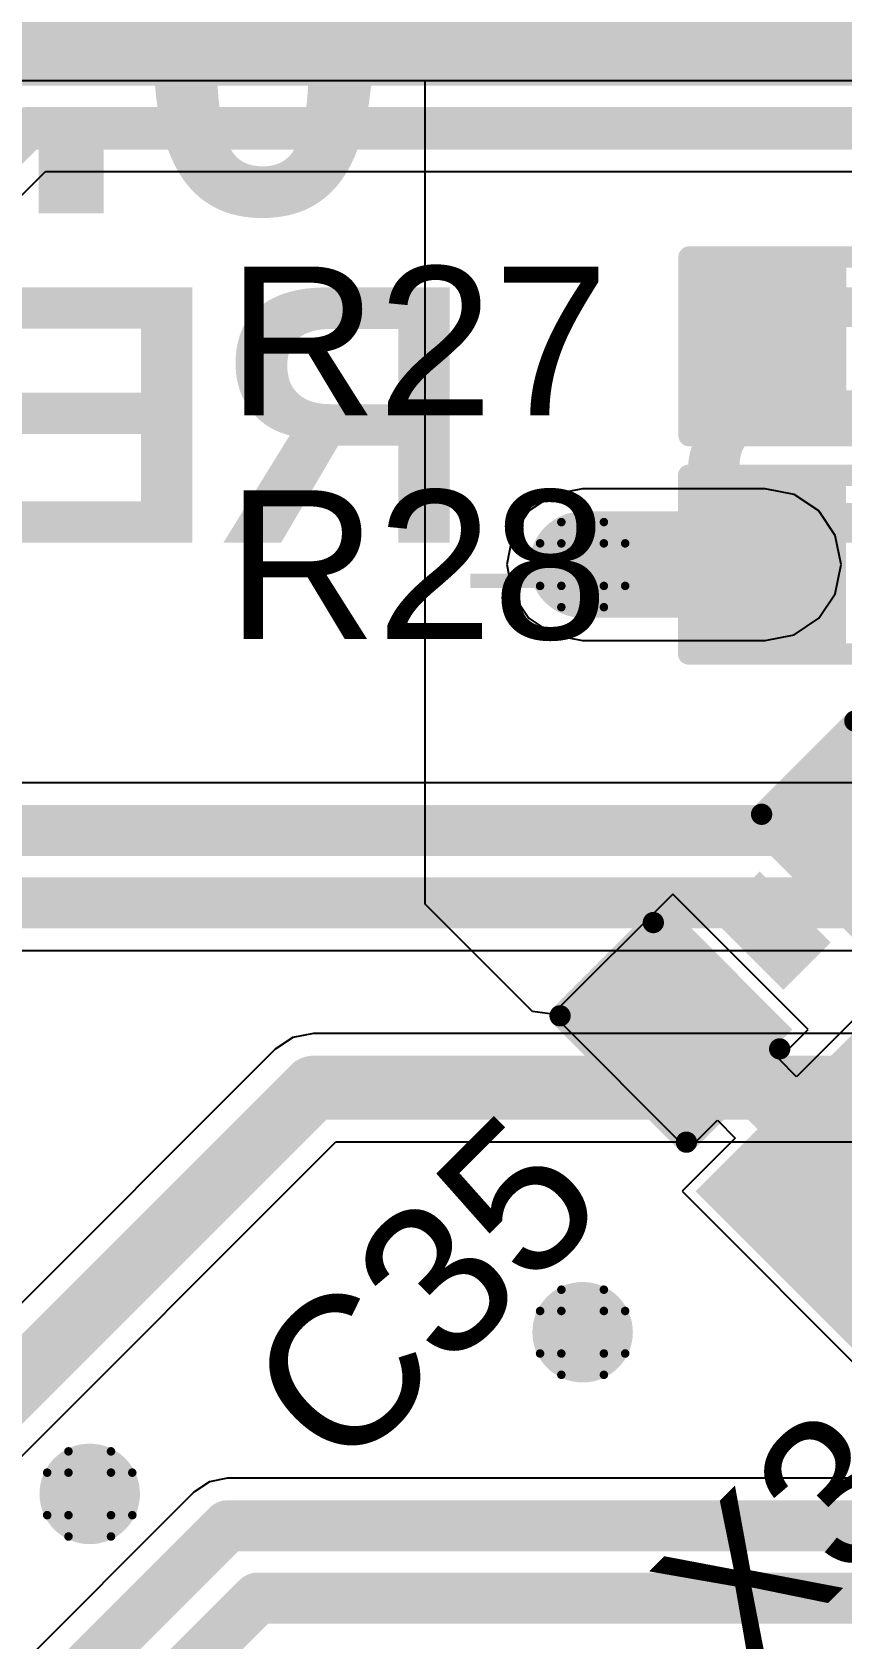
# Model space of a CAD drawing. Header units: inches. Extents: x -25 to 271, y -41 to 15.
# Drawn here: x 28.87 to 33.7, y -3.05 to 6.54 of the extents above; entities that cross this region are included whole.
import ezdxf

# ---------------------------------------------------------------- set-up
doc = ezdxf.new("R2010")
doc.units = ezdxf.units.IN
for name, color, linetype in [('Bottom Layer', 5, 'Continuous'), ('Bottom Overlay', 54, 'Continuous'), ('Drill Drawing', 1, 'Continuous'), ('Top Glue Points', 56, 'Continuous'), ('Top Layer', 1, 'Continuous'), ('Top Overlay', 2, 'Continuous'), ('Top Paste', 8, 'Continuous'), ('Top Solder', 216, 'Continuous'), ('Via Holes', 16, 'Continuous')]:
    doc.layers.add(name, color=color, linetype=linetype)
doc.styles.add('Arial', font='', dxfattribs={"height": 0.2})
doc.styles.add('Arial_Bold', font='', dxfattribs={"height": 0.2})
doc.styles.get('Arial').set_extended_font_data('Arial')
doc.styles.get('Arial_Bold').set_extended_font_data('Arial', bold=True)

# ---------------------------------------------------------------- blocks, each defined once
blk = doc.blocks.new('CAP_0603_52')
at = {"layer": 'Top Layer'}
for points in [[(-0.381, 0.4445), (-0.381, -0.4445), (-1.143, -0.4445), (-1.143, 0.4445)], [(1.143, 0.4445), (1.143, -0.4445), (0.381, -0.4445), (0.381, 0.4445)]]:
    blk.add_hatch(color=1, dxfattribs=at).paths.add_polyline_path(points)
at = {"layer": 'Top Paste'}
for points in [[(-0.381, 0.4445), (-0.381, -0.4445), (-1.143, -0.4445), (-1.143, 0.4445)], [(1.143, 0.4445), (1.143, -0.4445), (0.381, -0.4445), (0.381, 0.4445)]]:
    blk.add_hatch(color=8, dxfattribs=at).paths.add_polyline_path(points)
at = {"layer": 'Top Solder'}
for points in [[(-0.321, 0.5045), (-0.321, -0.5045), (-1.203, -0.5045), (-1.203, 0.5045)], [(1.203, 0.5045), (1.203, -0.5045), (0.321, -0.5045), (0.321, 0.5045)]]:
    blk.add_hatch(color=216, dxfattribs=at).paths.add_polyline_path(points)
at = {"layer": 'Top Overlay', "const_width": 0.127}
for points in [[(-1.2446, 0.5334), (-0.4572, 0.5334)], [(-1.2446, 0.5334), (-1.2446, -0.5334)], [(0.4572, 0.5334), (1.2446, 0.5334)], [(1.2446, 0.5334), (1.2446, -0.5334)], [(-1.2446, -0.5334), (-0.4572, -0.5334)], [(0.4572, -0.5334), (1.2446, -0.5334)]]:
    blk.add_lwpolyline(points, dxfattribs=at)
at = {"layer": 'Top Overlay', "const_width": 0.0635}
for points in [[(-1.2764, 0.5334, 1), (-1.2128, 0.5334, 1)], [(-1.2764, 0.5334, 1), (-1.2128, 0.5334, 1)], [(-0.4889, 0.5334, 1), (-0.4254, 0.5334, 1)], [(0.4254, 0.5334, 1), (0.4889, 0.5334, 1)], [(1.2128, 0.5334, 1), (1.2764, 0.5334, 1)], [(1.2128, 0.5334, 1), (1.2764, 0.5334, 1)], [(-1.2764, -0.5334, 1), (-1.2128, -0.5334, 1)], [(-1.2764, -0.5334, 1), (-1.2128, -0.5334, 1)], [(-0.4889, -0.5334, 1), (-0.4254, -0.5334, 1)], [(0.4254, -0.5334, 1), (0.4889, -0.5334, 1)], [(1.2128, -0.5334, 1), (1.2764, -0.5334, 1)], [(1.2128, -0.5334, 1), (1.2764, -0.5334, 1)]]:
    blk.add_lwpolyline(points, format="xyb", close=True, dxfattribs=at)
blk = doc.blocks.new('RES_0603_121')
at = {"layer": 'Top Layer'}
for points in [[(-0.381, 0.4445), (-0.381, -0.4445), (-1.143, -0.4445), (-1.143, 0.4445)], [(1.143, 0.4445), (1.143, -0.4445), (0.381, -0.4445), (0.381, 0.4445)]]:
    blk.add_hatch(color=1, dxfattribs=at).paths.add_polyline_path(points)
at = {"layer": 'Top Paste'}
for points in [[(-0.381, 0.4445), (-0.381, -0.4445), (-1.143, -0.4445), (-1.143, 0.4445)], [(1.143, 0.4445), (1.143, -0.4445), (0.381, -0.4445), (0.381, 0.4445)]]:
    blk.add_hatch(color=8, dxfattribs=at).paths.add_polyline_path(points)
at = {"layer": 'Top Solder'}
for points in [[(-0.2794, 0.5461), (-0.2794, -0.5461), (-1.2446, -0.5461), (-1.2446, 0.5461)], [(1.2446, 0.5461), (1.2446, -0.5461), (0.2794, -0.5461), (0.2794, 0.5461)]]:
    blk.add_hatch(color=216, dxfattribs=at).paths.add_polyline_path(points)
at = {"layer": 'Top Overlay', "const_width": 0.127}
for points in [[(-1.2192, -0.5334), (-1.2192, 0.5334)], [(-1.2192, 0.5334), (1.2192, 0.5334)], [(1.2192, -0.5334), (1.2192, 0.5334)], [(-1.2192, -0.5334), (1.2192, -0.5334)]]:
    blk.add_lwpolyline(points, dxfattribs=at)
at = {"layer": 'Top Overlay', "const_width": 0.0635}
for points in [[(-1.25095, 0.5334, 1), (-1.18745, 0.5334, 1)], [(-1.25095, 0.5334, 1), (-1.18745, 0.5334, 1)], [(1.18745, 0.5334, 1), (1.25095, 0.5334, 1)], [(1.18745, 0.5334, 1), (1.25095, 0.5334, 1)], [(-1.25095, -0.5334, 1), (-1.18745, -0.5334, 1)], [(-1.25095, -0.5334, 1), (-1.18745, -0.5334, 1)], [(1.18745, -0.5334, 1), (1.25095, -0.5334, 1)], [(1.18745, -0.5334, 1), (1.25095, -0.5334, 1)]]:
    blk.add_lwpolyline(points, format="xyb", close=True, dxfattribs=at)
blk = doc.blocks.new('RES_0603_122')
at = {"layer": 'Top Layer'}
for points in [[(-0.381, 0.4445), (-0.381, -0.4445), (-1.143, -0.4445), (-1.143, 0.4445)], [(1.143, 0.4445), (1.143, -0.4445), (0.381, -0.4445), (0.381, 0.4445)]]:
    blk.add_hatch(color=1, dxfattribs=at).paths.add_polyline_path(points)
at = {"layer": 'Top Paste'}
for points in [[(-0.381, 0.4445), (-0.381, -0.4445), (-1.143, -0.4445), (-1.143, 0.4445)], [(1.143, 0.4445), (1.143, -0.4445), (0.381, -0.4445), (0.381, 0.4445)]]:
    blk.add_hatch(color=8, dxfattribs=at).paths.add_polyline_path(points)
at = {"layer": 'Top Solder'}
for points in [[(-0.2794, 0.5461), (-0.2794, -0.5461), (-1.2446, -0.5461), (-1.2446, 0.5461)], [(1.2446, 0.5461), (1.2446, -0.5461), (0.2794, -0.5461), (0.2794, 0.5461)]]:
    blk.add_hatch(color=216, dxfattribs=at).paths.add_polyline_path(points)
at = {"layer": 'Top Overlay', "const_width": 0.127}
for points in [[(-1.2192, -0.5334), (-1.2192, 0.5334)], [(-1.2192, 0.5334), (1.2192, 0.5334)], [(1.2192, -0.5334), (1.2192, 0.5334)], [(-1.2192, -0.5334), (1.2192, -0.5334)]]:
    blk.add_lwpolyline(points, dxfattribs=at)
at = {"layer": 'Top Overlay', "const_width": 0.0635}
for points in [[(-1.25095, 0.5334, 1), (-1.18745, 0.5334, 1)], [(-1.25095, 0.5334, 1), (-1.18745, 0.5334, 1)], [(1.18745, 0.5334, 1), (1.25095, 0.5334, 1)], [(1.18745, 0.5334, 1), (1.25095, 0.5334, 1)], [(-1.25095, -0.5334, 1), (-1.18745, -0.5334, 1)], [(-1.25095, -0.5334, 1), (-1.18745, -0.5334, 1)], [(1.18745, -0.5334, 1), (1.25095, -0.5334, 1)], [(1.18745, -0.5334, 1), (1.25095, -0.5334, 1)]]:
    blk.add_lwpolyline(points, format="xyb", close=True, dxfattribs=at)
blk = doc.blocks.new('MCSJK_7U_24_00_12_10_60_B_10_129')
at = {"layer": 'Top Layer'}
for points in [[(-1.8, 1.45), (-0.4, 1.45), (-0.4, 0.25), (-1.8, 0.25)], [(0.4, 1.45), (1.8, 1.45), (1.8, 0.25), (0.4, 0.25)], [(-1.8, -0.25), (-0.4, -0.25), (-0.4, -1.45), (-1.8, -1.45)], [(0.4, -0.25), (1.8, -0.25), (1.8, -1.45), (0.4, -1.45)]]:
    blk.add_hatch(color=1, dxfattribs=at).paths.add_polyline_path(points)
at = {"layer": 'Top Paste'}
for points in [[(-1.8, 1.45), (-0.4, 1.45), (-0.4, 0.25), (-1.8, 0.25)], [(0.4, 1.45), (1.8, 1.45), (1.8, 0.25), (0.4, 0.25)], [(-1.8, -0.25), (-0.4, -0.25), (-0.4, -1.45), (-1.8, -1.45)], [(0.4, -0.25), (1.8, -0.25), (1.8, -1.45), (0.4, -1.45)]]:
    blk.add_hatch(color=8, dxfattribs=at).paths.add_polyline_path(points)
at = {"layer": 'Top Solder'}
for points in [[(-1.87, 1.52), (-0.33, 1.52), (-0.33, 0.18), (-1.87, 0.18)], [(0.33, 1.52), (1.87, 1.52), (1.87, 0.18), (0.33, 0.18)], [(-1.87, -0.18), (-0.33, -0.18), (-0.33, -1.52), (-1.87, -1.52)], [(0.33, -0.18), (1.87, -0.18), (1.87, -1.52), (0.33, -1.52)]]:
    blk.add_hatch(color=216, dxfattribs=at).paths.add_polyline_path(points)
at = {"layer": 'Top Overlay', "const_width": 0.127}
for points in [[(0.2032, 1.2954), (-0.2032, 1.2954)], [(-1.651, 0.1016), (-1.651, -0.0508)], [(1.651, 0.1016), (1.651, -0.0508)], [(-2.0574, -0.7112), (-1.9304, -0.8382)], [(-2.0574, -0.7112), (-2.0574, -0.9652)], [(-1.9304, -0.8382), (-2.0574, -0.9652)], [(0.2032, -1.2954), (-0.2032, -1.2954)]]:
    blk.add_lwpolyline(points, dxfattribs=at)
at = {"layer": 'Top Overlay', "const_width": 0.0635}
for points in [[(-0.2349, 1.2954, 1), (-0.1714, 1.2954, 1)], [(0.1714, 1.2954, 1), (0.2349, 1.2954, 1)], [(-1.6827, 0.1016, 1), (-1.6193, 0.1016, 1)], [(1.6193, 0.1016, 1), (1.6827, 0.1016, 1)], [(-1.6827, -0.0508, 1), (-1.6193, -0.0508, 1)], [(1.6193, -0.0508, 1), (1.6827, -0.0508, 1)], [(-2.0892, -0.7112, 1), (-2.0257, -0.7112, 1)], [(-2.0892, -0.7112, 1), (-2.0257, -0.7112, 1)], [(-1.9622, -0.8382, 1), (-1.8986, -0.8382, 1)], [(-1.9622, -0.8382, 1), (-1.8986, -0.8382, 1)], [(-2.0892, -0.9652, 1), (-2.0257, -0.9652, 1)], [(-2.0892, -0.9652, 1), (-2.0257, -0.9652, 1)], [(-0.2349, -1.2954, 1), (-0.1714, -1.2954, 1)], [(0.1714, -1.2954, 1), (0.2349, -1.2954, 1)]]:
    blk.add_lwpolyline(points, format="xyb", close=True, dxfattribs=at)

msp = doc.modelspace()

# ---------------------------------------------------------------- hatches: boundary and pattern name
at = {"layer": 'Bottom Layer'}
h = msp.add_hatch(color=5, dxfattribs=at)
edge = h.paths.add_edge_path()
edge.add_arc((32.153, 3.3637), 0.3, 0, 360)
h = msp.add_hatch(color=5, dxfattribs=at)
edge = h.paths.add_edge_path()
edge.add_arc((32.153, -1.2192), 0.3, 0, 360)
h = msp.add_hatch(color=5, dxfattribs=at)
edge = h.paths.add_edge_path()
edge.add_arc((29.21, -2.1844), 0.3, 0, 360)
at = {"layer": 'Top Glue Points'}
msp.add_hatch(color=56, dxfattribs=at).paths.add_polyline_path([(33.351, 0.8247), (33.6337, 1.1074), (33.2095, 1.5316), (32.9268, 1.2489)])
at = {"layer": 'Top Layer'}
h = msp.add_hatch(color=1, dxfattribs=at)
edge = h.paths.add_edge_path()
edge.add_arc((32.153, 3.3637), 0.3, 0, 360)
h = msp.add_hatch(color=1, dxfattribs=at)
edge = h.paths.add_edge_path()
edge.add_arc((32.153, -1.2192), 0.3, 0, 360)
h = msp.add_hatch(color=1, dxfattribs=at)
edge = h.paths.add_edge_path()
edge.add_arc((29.21, -2.1844), 0.3, 0, 360)
at = {"layer": 'Via Holes'}
h = msp.add_hatch(color=7, dxfattribs=at)
edge = h.paths.add_edge_path()
edge.add_arc((32.153, 3.3637), 0.15, 0, 360)
h = msp.add_hatch(color=7, dxfattribs=at)
edge = h.paths.add_edge_path()
edge.add_arc((32.153, -1.2192), 0.15, 0, 360)
h = msp.add_hatch(color=7, dxfattribs=at)
edge = h.paths.add_edge_path()
edge.add_arc((29.21, -2.1844), 0.15, 0, 360)

# ---------------------------------------------------------------- linework, layer by layer
at = {"layer": 'Bottom Layer'}
for p, q in [((26.8479, 3.6113), (28.9467, 5.71)), ((28.9467, 5.71), (50.5951, 5.71)), ((35.9275, 2.0615), (28.1882, 2.0615)), ((28.4851, 1.06), (35.9439, 1.06)), ((30.4225, 0.5405), (30.3174, 0.4703)), ((30.5463, 0.5652), (30.4225, 0.5405)), ((37.2782, 0.5652), (30.5463, 0.5652)), ((30.3174, 0.4703), (21.9199, -7.9272)), ((22.4725, -8.2902), (30.6804, -0.0823)), ((30.6804, -0.0823), (38.461, -0.0823)), ((30.0335, -2.09), (29.9245, -2.1117)), ((42.7534, -2.09), (30.0335, -2.09)), ((30.0335, -2.09), (30.0335, -2.09)), ((29.8321, -2.1735), (23.1571, -8.8484)), ((29.9245, -2.1117), (29.8321, -2.1735)), ((29.8321, -2.1735), (29.8321, -2.1735))]:
    msp.add_line(p, q, dxfattribs=at)
for points, const_width in [([(28.2171, 6.35), (51.9817, 6.35)], 0.254), ([(26.6648, 3.7944), (28.8394, 5.969)], 0.254), ([(28.8394, 5.969), (50.7023, 5.969)], 0.254), ([(28.1882, 1.7766), (36.1047, 1.7766)], 0.3048), ([(28.3671, 1.3448), (36.1225, 1.3448)], 0.3048), ([(22.1488, -8.1561), (30.5463, 0.2414)], 0.381), ([(30.5463, 0.2414), (39.7295, 0.2414)], 0.381), ([(23.3586, -9.0499), (30.0335, -2.3749)], 0.3048), ([(30.0335, -2.3749), (43.0111, -2.3749)], 0.3048), ([(23.7904, -9.2287), (30.2124, -2.8067)], 0.3048), ([(30.2124, -2.8067), (43.19, -2.8067)], 0.3048)]:
    msp.add_lwpolyline(points, dxfattribs=dict(at, const_width=const_width))
for points, const_width in [([(28.7759, 5.969, 1), (28.9029, 5.969, 1)], 0.127), ([(28.7759, 5.969, 1), (28.9029, 5.969, 1)], 0.127), ([(30.4511, 0.2414, 1), (30.6416, 0.2414, 1)], 0.1905), ([(30.4511, 0.2414, 1), (30.6416, 0.2414, 1)], 0.1905), ([(29.9573, -2.3749, 1), (30.1097, -2.3749, 1)], 0.1524), ([(29.9573, -2.3749, 1), (30.1097, -2.3749, 1)], 0.1524), ([(30.1362, -2.8067, 1), (30.2886, -2.8067, 1)], 0.1524), ([(30.1362, -2.8067, 1), (30.2886, -2.8067, 1)], 0.1524)]:
    msp.add_lwpolyline(points, format="xyb", close=True, dxfattribs=dict(at, const_width=const_width))
at = {"layer": 'Drill Drawing', "const_width": 0.0508}
for points in [[(32.026, 3.4907), (32.026, 3.6177)], [(32.026, 3.6177), (32.28, 3.6177)], [(32.28, 3.4907), (32.28, 3.6177)], [(31.899, 3.2367), (31.899, 3.4907)], [(31.899, 3.4907), (32.026, 3.4907)], [(32.28, 3.4907), (32.407, 3.4907)], [(32.407, 3.2367), (32.407, 3.4907)], [(31.899, 3.2367), (32.026, 3.2367)], [(32.026, 3.1097), (32.026, 3.2367)], [(32.28, 3.2367), (32.407, 3.2367)], [(32.28, 3.1097), (32.28, 3.2367)], [(32.026, 3.1097), (32.28, 3.1097)], [(32.026, -1.0922), (32.026, -0.9652)], [(32.026, -0.9652), (32.28, -0.9652)], [(32.28, -1.0922), (32.28, -0.9652)], [(31.899, -1.3462), (31.899, -1.0922)], [(31.899, -1.0922), (32.026, -1.0922)], [(32.28, -1.0922), (32.407, -1.0922)], [(32.407, -1.3462), (32.407, -1.0922)], [(31.899, -1.3462), (32.026, -1.3462)], [(32.026, -1.4732), (32.026, -1.3462)], [(32.28, -1.3462), (32.407, -1.3462)], [(32.28, -1.4732), (32.28, -1.3462)], [(32.026, -1.4732), (32.28, -1.4732)], [(29.083, -2.0574), (29.083, -1.9304)], [(29.083, -1.9304), (29.337, -1.9304)], [(29.337, -2.0574), (29.337, -1.9304)], [(28.956, -2.3114), (28.956, -2.0574)], [(28.956, -2.0574), (29.083, -2.0574)], [(29.337, -2.0574), (29.464, -2.0574)], [(29.464, -2.3114), (29.464, -2.0574)], [(28.956, -2.3114), (29.083, -2.3114)], [(29.083, -2.4384), (29.083, -2.3114)], [(29.337, -2.3114), (29.464, -2.3114)], [(29.337, -2.4384), (29.337, -2.3114)], [(29.083, -2.4384), (29.337, -2.4384)]]:
    msp.add_lwpolyline(points, dxfattribs=at)
at = {"layer": 'Drill Drawing', "const_width": 0.0254}
for points in [[(32.0133, 3.6177, 1), (32.0387, 3.6177, 1)], [(32.0133, 3.6177, 1), (32.0387, 3.6177, 1)], [(32.2673, 3.6177, 1), (32.2927, 3.6177, 1)], [(32.2673, 3.6177, 1), (32.2927, 3.6177, 1)], [(31.8863, 3.4907, 1), (31.9117, 3.4907, 1)], [(31.8863, 3.4907, 1), (31.9117, 3.4907, 1)], [(32.0133, 3.4907, 1), (32.0387, 3.4907, 1)], [(32.0133, 3.4907, 1), (32.0387, 3.4907, 1)], [(32.2673, 3.4907, 1), (32.2927, 3.4907, 1)], [(32.2673, 3.4907, 1), (32.2927, 3.4907, 1)], [(32.3943, 3.4907, 1), (32.4197, 3.4907, 1)], [(32.3943, 3.4907, 1), (32.4197, 3.4907, 1)], [(31.8863, 3.2367, 1), (31.9117, 3.2367, 1)], [(31.8863, 3.2367, 1), (31.9117, 3.2367, 1)], [(32.0133, 3.2367, 1), (32.0387, 3.2367, 1)], [(32.0133, 3.2367, 1), (32.0387, 3.2367, 1)], [(32.2673, 3.2367, 1), (32.2927, 3.2367, 1)], [(32.2673, 3.2367, 1), (32.2927, 3.2367, 1)], [(32.3943, 3.2367, 1), (32.4197, 3.2367, 1)], [(32.3943, 3.2367, 1), (32.4197, 3.2367, 1)], [(32.0133, 3.1097, 1), (32.0387, 3.1097, 1)], [(32.0133, 3.1097, 1), (32.0387, 3.1097, 1)], [(32.2673, 3.1097, 1), (32.2927, 3.1097, 1)], [(32.2673, 3.1097, 1), (32.2927, 3.1097, 1)], [(32.0133, -0.9652, 1), (32.0387, -0.9652, 1)], [(32.0133, -0.9652, 1), (32.0387, -0.9652, 1)], [(32.2673, -0.9652, 1), (32.2927, -0.9652, 1)], [(32.2673, -0.9652, 1), (32.2927, -0.9652, 1)], [(31.8863, -1.0922, 1), (31.9117, -1.0922, 1)], [(31.8863, -1.0922, 1), (31.9117, -1.0922, 1)], [(32.0133, -1.0922, 1), (32.0387, -1.0922, 1)], [(32.0133, -1.0922, 1), (32.0387, -1.0922, 1)], [(32.2673, -1.0922, 1), (32.2927, -1.0922, 1)], [(32.2673, -1.0922, 1), (32.2927, -1.0922, 1)], [(32.3943, -1.0922, 1), (32.4197, -1.0922, 1)], [(32.3943, -1.0922, 1), (32.4197, -1.0922, 1)], [(31.8863, -1.3462, 1), (31.9117, -1.3462, 1)], [(31.8863, -1.3462, 1), (31.9117, -1.3462, 1)], [(32.0133, -1.3462, 1), (32.0387, -1.3462, 1)], [(32.0133, -1.3462, 1), (32.0387, -1.3462, 1)], [(32.2673, -1.3462, 1), (32.2927, -1.3462, 1)], [(32.2673, -1.3462, 1), (32.2927, -1.3462, 1)], [(32.3943, -1.3462, 1), (32.4197, -1.3462, 1)], [(32.3943, -1.3462, 1), (32.4197, -1.3462, 1)], [(32.0133, -1.4732, 1), (32.0387, -1.4732, 1)], [(32.0133, -1.4732, 1), (32.0387, -1.4732, 1)], [(32.2673, -1.4732, 1), (32.2927, -1.4732, 1)], [(32.2673, -1.4732, 1), (32.2927, -1.4732, 1)], [(29.0703, -1.9304, 1), (29.0957, -1.9304, 1)], [(29.0703, -1.9304, 1), (29.0957, -1.9304, 1)], [(29.3243, -1.9304, 1), (29.3497, -1.9304, 1)], [(29.3243, -1.9304, 1), (29.3497, -1.9304, 1)], [(28.9433, -2.0574, 1), (28.9687, -2.0574, 1)], [(28.9433, -2.0574, 1), (28.9687, -2.0574, 1)], [(29.0703, -2.0574, 1), (29.0957, -2.0574, 1)], [(29.0703, -2.0574, 1), (29.0957, -2.0574, 1)], [(29.3243, -2.0574, 1), (29.3497, -2.0574, 1)], [(29.3243, -2.0574, 1), (29.3497, -2.0574, 1)], [(29.4513, -2.0574, 1), (29.4767, -2.0574, 1)], [(29.4513, -2.0574, 1), (29.4767, -2.0574, 1)], [(28.9433, -2.3114, 1), (28.9687, -2.3114, 1)], [(28.9433, -2.3114, 1), (28.9687, -2.3114, 1)], [(29.0703, -2.3114, 1), (29.0957, -2.3114, 1)], [(29.0703, -2.3114, 1), (29.0957, -2.3114, 1)], [(29.3243, -2.3114, 1), (29.3497, -2.3114, 1)], [(29.3243, -2.3114, 1), (29.3497, -2.3114, 1)], [(29.4513, -2.3114, 1), (29.4767, -2.3114, 1)], [(29.4513, -2.3114, 1), (29.4767, -2.3114, 1)], [(29.0703, -2.4384, 1), (29.0957, -2.4384, 1)], [(29.0703, -2.4384, 1), (29.0957, -2.4384, 1)], [(29.3243, -2.4384, 1), (29.3497, -2.4384, 1)], [(29.3243, -2.4384, 1), (29.3497, -2.4384, 1)]]:
    msp.add_lwpolyline(points, format="xyb", close=True, dxfattribs=at)
at = {"layer": 'Top Layer'}
for p, q in [((-3.8269, 6.2537), (40.5796, 6.2537)), ((31.212, 1.337), (31.212, 6.2537)), ((31.212, 6.2537), (40.5796, 6.2537)), ((31.9796, 3.7824), (31.8326, 3.6841)), ((32.153, 3.8169), (31.9796, 3.7824)), ((33.2431, 3.8169), (32.153, 3.8169)), ((33.4166, 3.7824), (33.2431, 3.8169)), ((33.5636, 3.6841), (33.4166, 3.7824)), ((31.8326, 3.6841), (31.7343, 3.5371)), ((33.6618, 3.5371), (33.5636, 3.6841)), ((31.7343, 3.5371), (31.6998, 3.3637)), ((33.6963, 3.3637), (33.6618, 3.5371)), ((31.6998, 3.3637), (31.7343, 3.1902)), ((33.6618, 3.1902), (33.6963, 3.3637)), ((31.7343, 3.1902), (31.8326, 3.0432)), ((33.5636, 3.0432), (33.6618, 3.1902)), ((31.8326, 3.0432), (31.9796, 2.945)), ((33.4166, 2.945), (33.5636, 3.0432)), ((31.9796, 2.945), (32.153, 2.9105)), ((32.153, 2.9105), (33.2431, 2.9105)), ((33.2431, 2.9105), (33.4166, 2.945)), ((32.6919, 1.3973), (31.9734, 0.6789)), ((32.6919, 1.3973), (31.9734, 0.6789)), ((33.5001, 0.5891), (32.6919, 1.3973)), ((33.5001, 0.5891), (32.6919, 1.3973)), ((31.8534, 0.6956), (31.212, 1.337)), ((31.9734, 0.6789), (31.8534, 0.6956)), ((31.9734, 0.6789), (32.7817, -0.1293)), ((33.324, 0.413), (33.5001, 0.5891)), ((33.324, 0.413), (33.5001, 0.5891)), ((33.7751, 0.6505), (33.4308, 0.3062)), ((33.7751, 0.6505), (33.4308, 0.3062)), ((33.4308, 0.3062), (33.324, 0.413)), ((33.4308, 0.3062), (33.324, 0.413)), ((32.7817, -0.1293), (32.9577, 0.0468)), ((32.9577, 0.0468), (33.0646, -0.0601)), ((33.0646, -0.0601), (32.747, -0.3776)), ((32.747, -0.3776), (33.9166, -1.5472))]:
    msp.add_line(p, q, dxfattribs=at)
for points, const_width in [([(-3.9341, 6.5127), (48.572, 6.5127)], 0.254), ([(32.153, 3.3637), (33.2431, 3.3637)], 0.635), ([(32.9908, 0.38), (33.8325, -0.4617)], 0.254)]:
    msp.add_lwpolyline(points, dxfattribs=dict(at, const_width=const_width))
for points, const_width in [([(31.9943, 3.3637, 1), (32.3118, 3.3637, 1)], 0.3175), ([(33.0844, 3.3637, 1), (33.4019, 3.3637, 1)], 0.3175), ([(32.9273, 0.38, 1), (33.0543, 0.38, 1)], 0.127)]:
    msp.add_lwpolyline(points, format="xyb", close=True, dxfattribs=dict(at, const_width=const_width))

# ---------------------------------------------------------------- block references
for name, p in [('RES_0603_121', (34.0076, 4.667)), ('RES_0603_122', (34.0051, 3.3637))]:
    msp.add_blockref(name, p)
for name, p, rotation in [('CAP_0603_52', (33.2756, 1.1728), 45), ('MCSJK_7U_24_00_12_10_60_B_10_129', (35.2247, -0.6251), 135)]:
    msp.add_blockref(name, p, dxfattribs=dict(rotation=rotation))

# ---------------------------------------------------------------- texts
at = {"layer": 'Bottom Overlay', "style": 'Arial_Bold', "text_generation_flag": 2}
msp.add_text('HUB_RESET', height=1.524, rotation=360, dxfattribs=at).set_placement((37.2976, 3.4951))
at = {"layer": 'Top Overlay'}
for s, height, rotation, style, p in [('POWER MODULE V.7.0.0', 1.968, 360, 'Arial_Bold', (-1.524, 5.461)), ('C35', 0.889, 45, 'Arial', (30.7123, -2.0954)), ('X3', 0.889, 45, 'Arial', (33.1414, -3.3128))]:
    msp.add_text(s, height=height, rotation=rotation, dxfattribs=dict(at, style=style)).set_placement(p)
at = {"layer": 'Top Overlay', "style": 'Arial'}
for s, p in [('R27', (30.0316, 4.2546)), ('R28', (30.027, 2.9193))]:
    msp.add_text(s, height=0.889, dxfattribs=at).set_placement(p)

doc.saveas('drawing.dxf')
